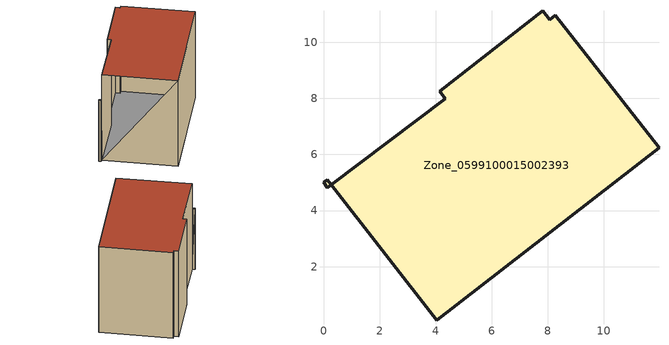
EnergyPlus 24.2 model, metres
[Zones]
Zone_0599100015002393
 floor ground (C_G): 11.96,6.24 4.04,0.09 0.27,4.92 0.14,4.82 0,5 0.13,5.1 0.27,4.92 4.34,8 4.15,8.25 7.82,11.12 8.07,10.81 8.27,10.96 z0.89
 wall outside (C_F): 4.04,0.09 11.96,6.24 8.27,10.96 8.07,10.81 7.82,11.12 4.15,8.25 4.34,8 0.27,4.92 z0.89:9.03; 0.13,5.1 0,5 0.14,4.82 z0.89:6.64; 4.04,0.09,0.89 4.04,0.09,9.03 0.27,4.92,0.89; 0.14,4.82,6.64 0.14,4.82,0.89 0.27,4.92,0.89; 0.13,5.1,0.89 0.13,5.1,6.64 0.27,4.92,0.89; 0.13,5.1 0,5 0.14,4.82 0.27,4.92 z6.64
 roof outside (C_R): 4.04,0.09 11.96,6.24 8.27,10.96 8.07,10.81 7.82,11.12 4.15,8.25 4.34,8 0.27,4.92 z9.03
[BUILDING]
Pand.0599100015002393: North Axis=0; Terrain=City; Loads Convergence Tolerance Value=0.04; Temperature Convergence Tolerance Value=0.4; Solar Distribution=FullExterior; Maximum Number of Warmup Days=25; Minimum Number of Warmup Days=1
[Site:Location]
Rotterdam.The.Hague.AP_ZH_NLD Design_Conditions: Latitude=51.96; Longitude=4.45; Time Zone=1; Elevation=-4.5
[SITE:GROUNDTEMPERATURE:BUILDINGSURFACE]
18, 18, 18, 18, 18, 18, 18, 18, 18, 18, 18, 18
[MATERIAL] Thermal Absorptance=0.9; Solar Absorptance=0.7; Visible Absorptance=0.7
Name | Roughness | Thickness | Conductivity | Density | Specific Heat
G.TC.1965-1974 | MediumSmooth | 0.15 | 0.882353 | 540 | 1210
F.TC.1965-1974 | Rough | 0.3 | 0.697674 | 1920 | 840
R.TC.1965-1974 | MediumRough | 0.2 | 0.232558 | 1500 | 1000
[CONSTRUCTION]
C_G: G.TC.1965-1974
C_F: F.TC.1965-1974
C_R: R.TC.1965-1974
[ZONE]
Zone_0599100015002393: Type=1; Multiplier=1; Ceiling Height=Autocalculate; Volume=Autocalculate; Floor Area=autocalculate; Part of Total Floor Area=Yes
[ZONEINFILTRATION:DESIGNFLOWRATE]
Infil_Zone_0599100015002393: Zone or ZoneList or Space or SpaceList=Zone_0599100015002393; Schedule=AlwaysOn; Design Flow Rate Calculation Method=Flow/Area; Flow Rate per Floor Area=0.003; Constant Term Coefficient=1; Temperature Term Coefficient=0; Velocity Term Coefficient=0; Velocity Squared Term Coefficient=0
[HVACTEMPLATE:ZONE:IDEALLOADSAIRSYSTEM]
Zone_0599100015002393: Maximum Heating Supply Air Temperature=50; Minimum Cooling Supply Air Temperature=13; Maximum Heating Supply Air Humidity Ratio=0.0156; Minimum Cooling Supply Air Humidity Ratio=0.0077; Heating Limit=NoLimit; Cooling Limit=NoLimit; Dehumidification Control Type=ConstantSensibleHeatRatio; Cooling Sensible Heat Ratio=0.7; Dehumidification Setpoint=60; Humidification Control Type=None; Humidification Setpoint=30; Outdoor Air Method=None; Outdoor Air Flow Rate per Person=0.00944; Outdoor Air Flow Rate per Zone Floor Area=0; Outdoor Air Flow Rate per Zone=0; Demand Controlled Ventilation Type=None; Outdoor Air Economizer Type=NoEconomizer; Heat Recovery Type=None; Sensible Heat Recovery Effectiveness=0.7; Latent Heat Recovery Effectiveness=0.65
[ZONECONTROL:THERMOSTAT]
ThermostatControl_Zone_0599100015002393: Zone or ZoneList=Zone_0599100015002393; Control Type Schedule=DualSetpointControlType; Control 1=Thermostat_Zone_0599100015002393; Temperature Difference Between Cutout And Setpoint=0
[THERMOSTATSETPOINT:DUALSETPOINT]
Thermostat_Zone_0599100015002393: Heating Setpoint Temperature Schedule=HeatingSetpoint_Zone_0599100015002393; Cooling Setpoint Temperature Schedule=CoolingSetpoint_Zone_0599100015002393
[SCHEDULE:COMPACT]
HeatingSetpoint_Zone_0599100015002393: Through: 12/31, For: AllDays, Until: 24:00, 21
CoolingSetpoint_Zone_0599100015002393: Through: 12/31, For: AllDays, Until: 24:00, 24
DualSetpointControlType: Through: 12/31, For: AllDays, Until: 24:00, 4
AlwaysOn: Through: 12/31, For: AllDays, Until: 24:00, 1
